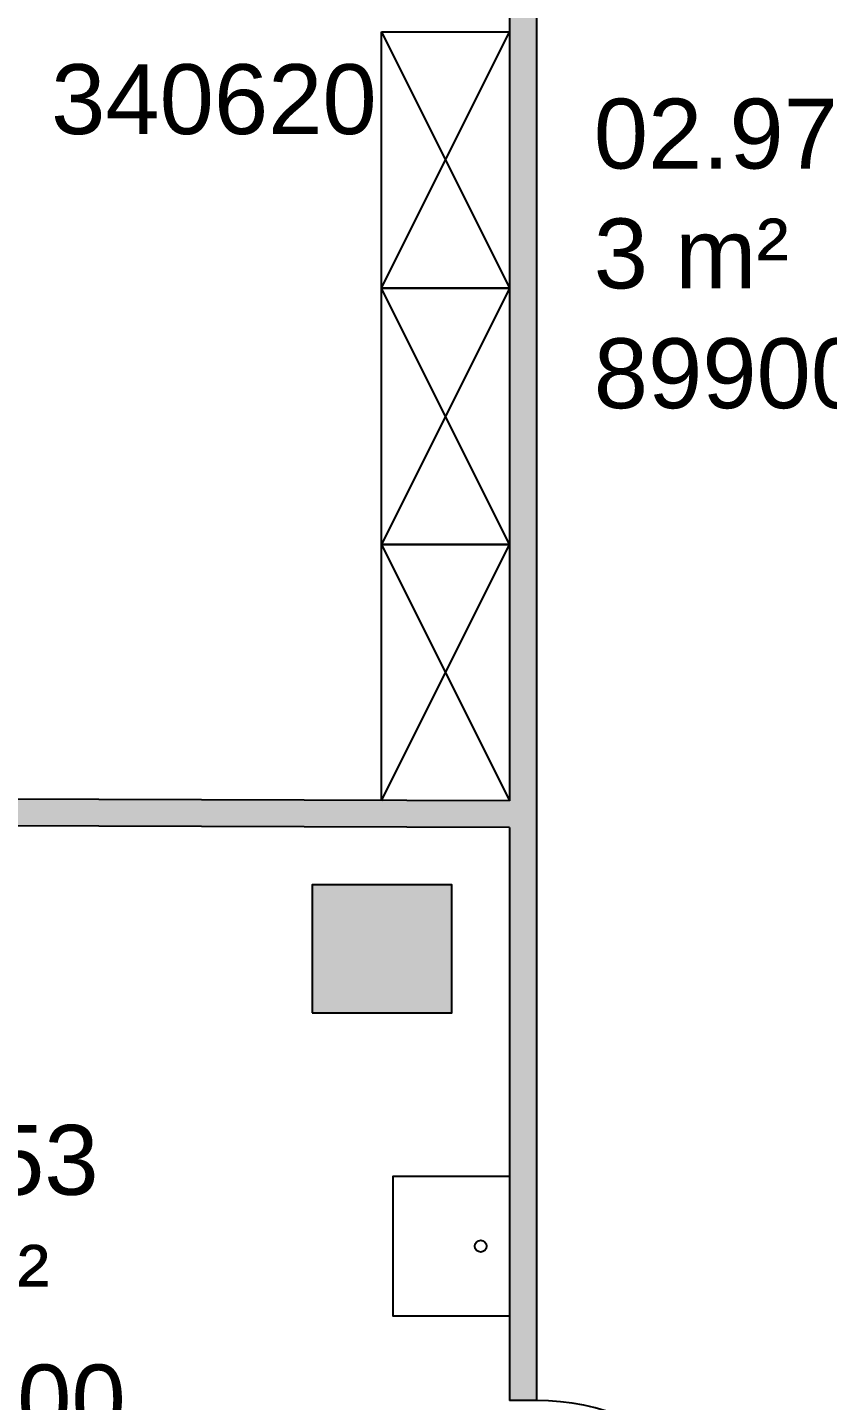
# Model space of a CAD drawing. Header units: metres. Extents: x -1 to 148, y 0 to 108.
# Drawn here: x 40.57 to 44, y 41.53 to 47.42 of the extents above; entities that cross this region are included whole.
import ezdxf

# ---------------------------------------------------------------- set-up
doc = ezdxf.new("R2010")
doc.units = ezdxf.units.M
doc.header["$MEASUREMENT"] = 0
doc.layers.get('0').update_dxf_attribs({"linetype": 'CONTINUOUS'})
for name, color, linetype in [('AUSSENWAND_STUETZE', 7, 'CONTINUOUS'), ('AUSSENWAND_STUETZE_FILLING', 7, 'CONTINUOUS'), ('INNENWAND', 7, 'CONTINUOUS'), ('INNENWAND_FILLING', 7, 'CONTINUOUS'), ('MOEBEL', 6, 'CONTINUOUS'), ('RAUMSTEMPEL', 7, 'CONTINUOUS'), ('SANITAER', 6, 'CONTINUOUS'), ('TUEREN', 4, 'CONTINUOUS')]:
    doc.layers.add(name, color=color, linetype=linetype)
doc.styles.add('ARIAL', font='arial.ttf')

# ---------------------------------------------------------------- blocks, each defined once
blk = doc.blocks.new('Tuer')
at = {"layer": 'TUEREN'}
blk.add_line((0, 0), (0, 0.82), dxfattribs=at)
blk.add_arc((0, 0), 0.82, 90, 180, dxfattribs=at)
blk = doc.blocks.new('Raumstempel')
at = {"color": 0, "linetype": 'ByBlock', "style": 'ARIAL'}
for tag, p in [('HOERSAALNUMMER', (0, 1.0286)), ('ANZAHL PLAETZE', (0, 0.5143)), ('RAUMNUMMER', (0, 0)), ('FLÄCHE', (0, -0.5143)), ('INSTITUTSNUMMER1', (0, -1.0286)), ('INSTITUTSNUMMER2', (0, -1.5429))]:
    blk.add_attdef(tag, p, '', height=0.3, dxfattribs=at)
blk = doc.blocks.new('Ausgussbecken')
blk.add_lwpolyline([(-0.1848, 0), (0.4152, 0), (0.4152, -0.5), (-0.1848, -0.5)], close=True)
at = {"linetype": 'Continuous'}
blk.add_circle((0.1152, -0.1244), 0.0253, dxfattribs=at)

msp = doc.modelspace()

# ---------------------------------------------------------------- hatches: boundary and pattern name
at = {"layer": 'AUSSENWAND_STUETZE_FILLING'}
msp.add_hatch(color=256, dxfattribs=at).paths.add_polyline_path([(41.7899, 43.7461), (41.7899, 43.1961), (42.3899, 43.1961), (42.3899, 43.7461)])
at = {"layer": 'INNENWAND_FILLING'}
h = msp.add_hatch(color=256, dxfattribs=at)
h.paths.add_polyline_path([(42.6381, 48.6913), (42.7531, 48.6913), (42.7531, 51.3509), (35.5045, 51.3761), (35.5041, 51.2611), (42.6381, 51.2363)])
h.paths.add_polyline_path([(42.7531, 47.6813), (42.6381, 47.6813), (42.6381, 44.106), (34.4058, 44.1346), (34.4056, 44.1346), (34.4056, 44.0196), (42.6381, 43.991), (42.6381, 41.5322), (42.7531, 41.5322)])

# ---------------------------------------------------------------- linework, layer by layer
at = {"layer": 'AUSSENWAND_STUETZE'}
msp.add_lwpolyline([(41.7899, 43.1961), (42.3899, 43.1961), (42.3899, 43.7461), (41.7899, 43.7461)], close=True, dxfattribs=at)
at = {"layer": 'INNENWAND'}
for p, q in [((42.6381, 47.6813), (42.6381, 44.106)), ((42.7531, 47.6813), (42.7531, 41.5322)), ((42.6381, 44.106), (34.4056, 44.1346)), ((42.6381, 43.991), (34.4056, 44.0196)), ((42.6381, 43.991), (42.6381, 41.5322)), ((42.7531, 41.5322), (42.6381, 41.5322))]:
    msp.add_line(p, q, dxfattribs=at)
at = {"layer": 'MOEBEL', "ltscale": 0.2}
for p, q in [((42.0881, 46.306), (42.0881, 47.406)), ((42.0881, 47.406), (42.6381, 47.406)), ((42.0881, 47.406), (42.6381, 46.306)), ((42.0881, 46.306), (42.6381, 47.406)), ((42.6381, 47.406), (42.6381, 46.306)), ((42.6381, 46.306), (42.0881, 46.306)), ((42.0881, 45.206), (42.0881, 46.306)), ((42.0881, 46.306), (42.6381, 46.306)), ((42.6381, 46.306), (42.0881, 45.206)), ((42.6381, 45.206), (42.0881, 46.306)), ((42.6381, 46.306), (42.6381, 45.206)), ((42.6381, 45.206), (42.0881, 45.206)), ((42.0881, 44.106), (42.0881, 45.206)), ((42.0881, 45.206), (42.6381, 45.206)), ((42.0881, 45.206), (42.6381, 44.106)), ((42.0881, 44.106), (42.6381, 45.206)), ((42.6381, 45.206), (42.6381, 44.106))]:
    msp.add_line(p, q, dxfattribs=at)

# ---------------------------------------------------------------- block references
at = {"layer": 'RAUMSTEMPEL'}
ref = msp.add_blockref('Raumstempel', (40.6688, 48.5101), dxfattribs=at)
ref.add_attrib('HÖRSAALNUMMER', 'V 9.21', (40.6688, 49.0244), dxfattribs={"color": 7, "height": 0.3, "style": 'ARIAL'})
ref.add_attrib('ANZAHL_PLÄTZE', '38', (40.6688, 48.5101), dxfattribs={"color": 7, "height": 0.3, "style": 'ARIAL'})
ref.add_attrib('RAUMNUMMER', '02.151', (40.6688, 47.9958), dxfattribs={"color": 7, "height": 0.3, "style": 'ARIAL'})
ref.add_attrib('FLÄCHE_NGF', '59 m²', (40.6688, 47.4815), dxfattribs={"color": 7, "height": 0.3, "style": 'ARIAL'})
ref.add_attrib('NUTZER_1', '340620', (40.6688, 46.9672), dxfattribs={"color": 7, "height": 0.3, "style": 'ARIAL'})
ref = msp.add_blockref('Raumstempel', (42.9994, 47.3337), dxfattribs=at)
ref.add_attrib('RAUMNUMMER', '02.976A', (42.9994, 46.8194), dxfattribs={"color": 7, "height": 0.3, "style": 'ARIAL'})
ref.add_attrib('FLÄCHE_NGF', '3 m²', (42.9994, 46.3051), dxfattribs={"color": 7, "height": 0.3, "style": 'ARIAL'})
ref.add_attrib('NUTZER_1', '899000', (42.9994, 45.7908), dxfattribs={"color": 7, "height": 0.3, "style": 'ARIAL'})
ref = msp.add_blockref('Raumstempel', (39.5909, 42.9293), dxfattribs=at)
ref.add_attrib('RAUMNUMMER', '02.153', (39.5909, 42.415), dxfattribs={"color": 7, "height": 0.3, "style": 'ARIAL'})
ref.add_attrib('FLÄCHE_NGF', '57 m²', (39.5909, 41.9007), dxfattribs={"color": 7, "height": 0.3, "style": 'ARIAL'})
ref.add_attrib('NUTZER_1', '070000', (39.5909, 41.3865), dxfattribs={"color": 7, "height": 0.3, "style": 'ARIAL'})
at = {"layer": 'SANITAER', "rotation": 270}
msp.add_blockref('Ausgussbecken', (42.6381, 42.3097), dxfattribs=at)
at = {"layer": 'TUEREN', "xscale": 1.231732666875722, "yscale": 1.231732666875722, "zscale": 1.231732666875722, "rotation": 269.9999999969407}
msp.add_blockref('Tuer', (42.7531, 40.5221), dxfattribs=at)

doc.saveas('drawing.dxf')
